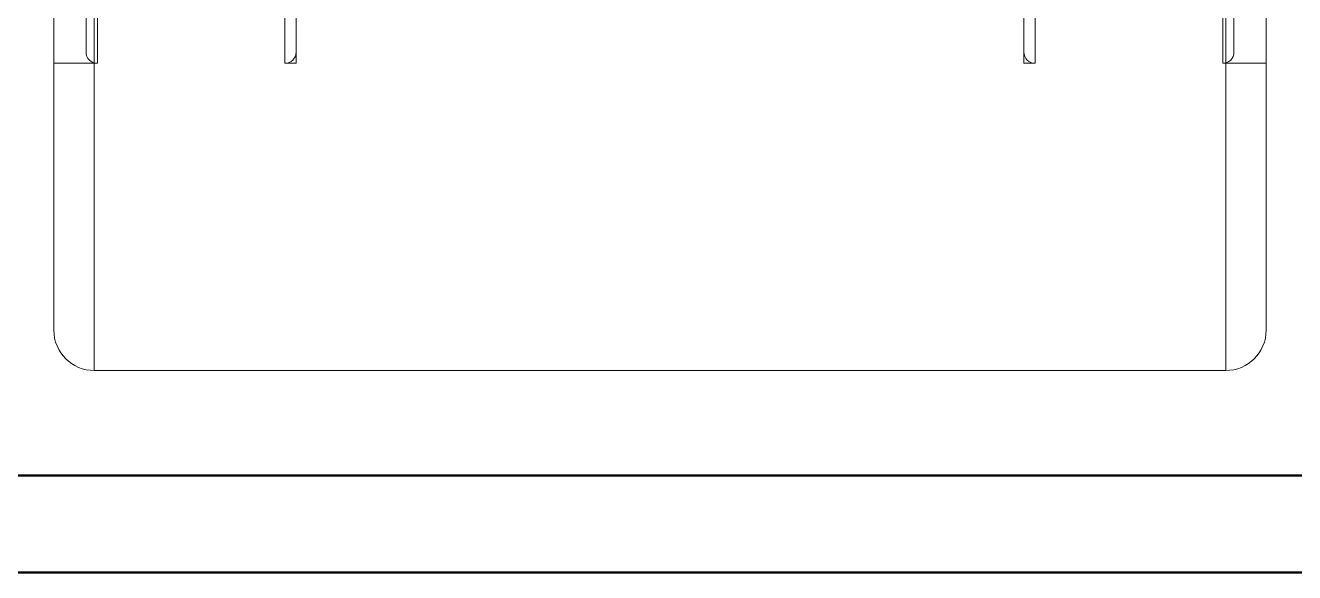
# Model space of a CAD drawing. Header units: millimetres. Extents: x -50460 to 50460, y -35640 to 35640.
# Drawn here: x -35182 to -35103.5, y 25636.9 to 25670.8 of the extents above; entities that cross this region are included whole.
import ezdxf

# ---------------------------------------------------------------- set-up
doc = ezdxf.new("R2010")
doc.units = ezdxf.units.MM
for name, color, linetype, lineweight in [('ACADSichtbare Kanten(DIN_Schmid)', 7, 'Continuous', 50), ('尺寸线层', 4, 'Continuous', 18), ('粗实线层', 7, 'Continuous', 15), ('粗实线层_1', 7, 'Continuous', 15), ('细实线层', 3, 'Continuous', 18)]:
    doc.layers.add(name, color=color, linetype=linetype, lineweight=lineweight)

# ---------------------------------------------------------------- blocks, each defined once
blk = doc.blocks.new('*X983')
at = {"layer": 'ACADSichtbare Kanten(DIN_Schmid)', "linetype": 'Continuous', "lineweight": 50}
for p, q in [((-127.218, -164.589), (-297.218, -164.589)), ((-127.218, -170.589), (-297.218, -170.589))]:
    blk.add_line(p, q, dxfattribs=at)
blk = doc.blocks.new('*X979')
at = {"layer": '粗实线层_1'}
blk.add_blockref('*X983', (306.218, -62.411), dxfattribs=at)
blk = doc.blocks.new('*X984')
at = {"layer": '粗实线层'}
for p, q in [((1.01, -42.5), (1.01, -82.5)), ((3, -42.5), (3, -65.3)), ((3.51, -42.5), (3.51, -85)), ((3.51, -85), (3.51, -42.5)), ((3.7, -66), (3.7, -42.5)), ((15.3, -42.5), (15.3, -66)), ((16, -66), (16, -42.5)), ((61, -66), (61, -42.5)), ((61.7, -66), (61.7, -42.5)), ((73.3, -42.5), (73.3, -66)), ((73.49, -42.5), (73.49, -85)), ((73.49, -85), (73.49, -42.5)), ((74, -65.3), (74, -42.5)), ((75.99, -82.5), (75.99, -42.5)), ((76, -74.15), (76, -42.5)), ((1, -63.653), (1, -53.858)), ((1, -74.15), (1, -63.653)), ((3.7, -66), (1, -66)), ((16, -66), (15.3, -66)), ((61.7, -66), (61, -66)), ((76, -66), (73.3, -66)), ((1.01, -74.15), (1, -74.15)), ((76, -74.15), (75.99, -74.15)), ((73.49, -85), (3.51, -85))]:
    blk.add_line(p, q, dxfattribs=at)
for centre, radius, start, end in [((3.7, -65.3), 0.7, 180.00034, 270), ((15.3, -65.3), 0.7, 270, 0.00006), ((61.7, -65.3), 0.7, 180.00034, 270), ((73.3, -65.3), 0.7, 270, 0.00006), ((3.51, -82.5), 2.5, 179.99998, 269.99996), ((73.49, -82.5), 2.5, 270, 0)]:
    blk.add_arc(centre, radius, start, end, dxfattribs=at)
blk = doc.blocks.new('*X947')
at = {"layer": '粗实线层_1'}
for name, p in [('*X979', (-984, 238)), ('*X984', (-961.5, 102.5))]:
    blk.add_blockref(name, p, dxfattribs=at)
blk = doc.blocks.new('*X805')
at = {"layer": '细实线层'}
blk.add_blockref('*X947', (-1515, 4855), dxfattribs=at)

msp = doc.modelspace()

# ---------------------------------------------------------------- block references
at = {"layer": '尺寸线层'}
msp.add_blockref('*X805', (-32704.742, 20776.945), dxfattribs=at)

doc.saveas('drawing.dxf')
